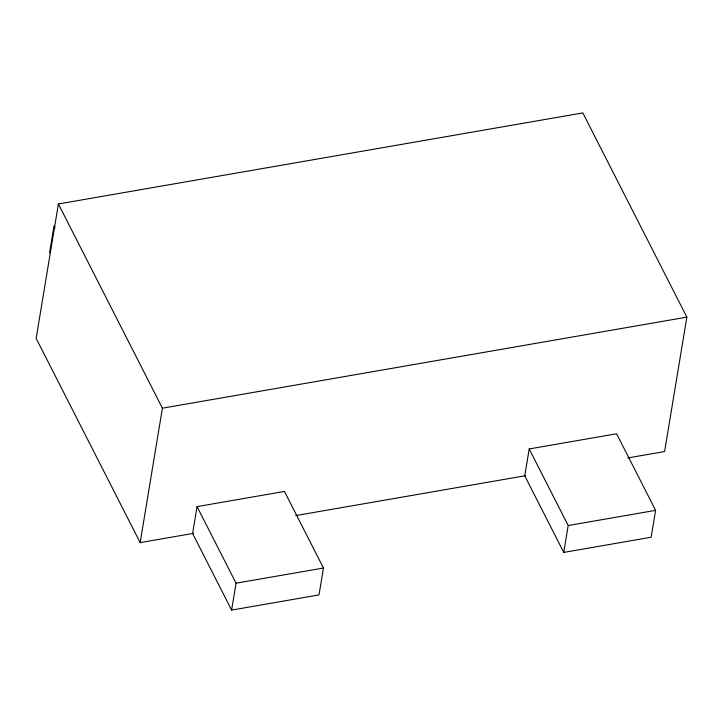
<?xml version="1.0" encoding="UTF-8"?>
<svg xmlns="http://www.w3.org/2000/svg" width="723" height="723" viewBox="0 0 723 723"><rect width="100%" height="100%" fill="white"/><g stroke="black" fill="none" stroke-linecap="round" stroke-linejoin="round"><path stroke-width="1.08" d="M49.589 252.707L54.035 225.82L55.056 227.808M627.935 457.912L664.6 451.55L686.85 317.135L582.837 112.915L58.4 203.976L36.15 338.391L140.163 542.611L193.493 533.348M140.163 542.611L162.413 408.188L58.4 203.976M197.054 506.624L192.607 533.502L231.613 610.085L319.015 594.912L323.47 568.025L284.464 491.441L197.054 506.624L236.06 583.199L231.613 610.085M529.2 448.947L524.744 475.833L563.75 552.417L651.161 537.234L655.607 510.357L616.602 433.773L529.2 448.947L568.206 525.531L563.75 552.417M162.413 408.188L686.85 317.135M295.716 515.598L525.711 475.662M236.06 583.199L323.47 568.025M568.206 525.531L655.607 510.357"/></g></svg>
